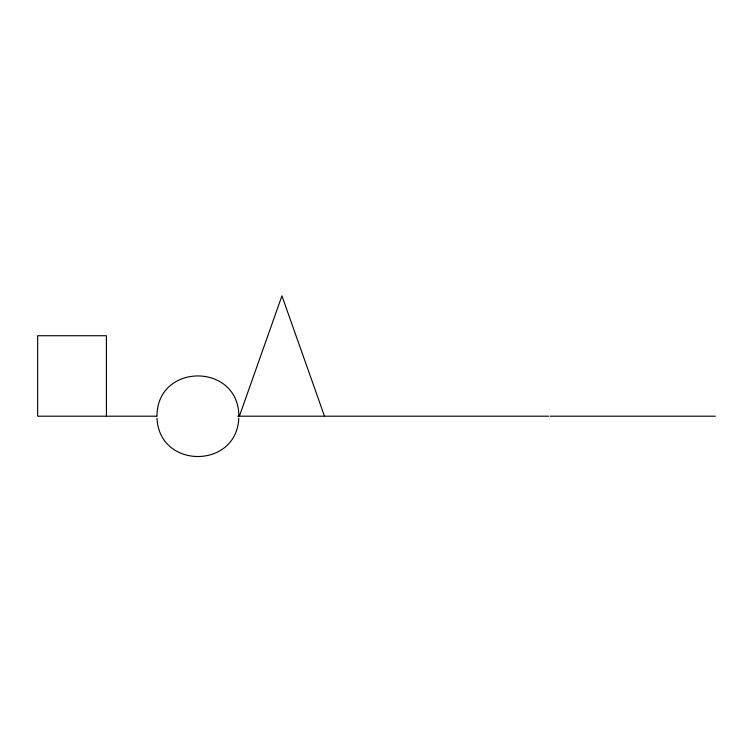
<?xml version="1.0" encoding="UTF-8"?>
<svg xmlns="http://www.w3.org/2000/svg" width="753" height="753" viewBox="0 0 753 753"><rect width="100%" height="100%" fill="white"/><g stroke="black" fill="none" stroke-linecap="round" stroke-linejoin="round"><path stroke-width="1.13" d="M156.972 416.202C157.01 362.532 238.795 362.532 238.833 416.202M238.786 418.207C236.564 469.279 159.241 469.279 157.019 418.207M239.379 416.202L281.933 295.873L324.496 416.202M156.624 416.202L37.65 416.202L37.65 335.725L106.418 335.725L106.418 416.202M237.788 416.202L548.542 416.202M550.085 416.202L715.35 416.202"/></g></svg>
